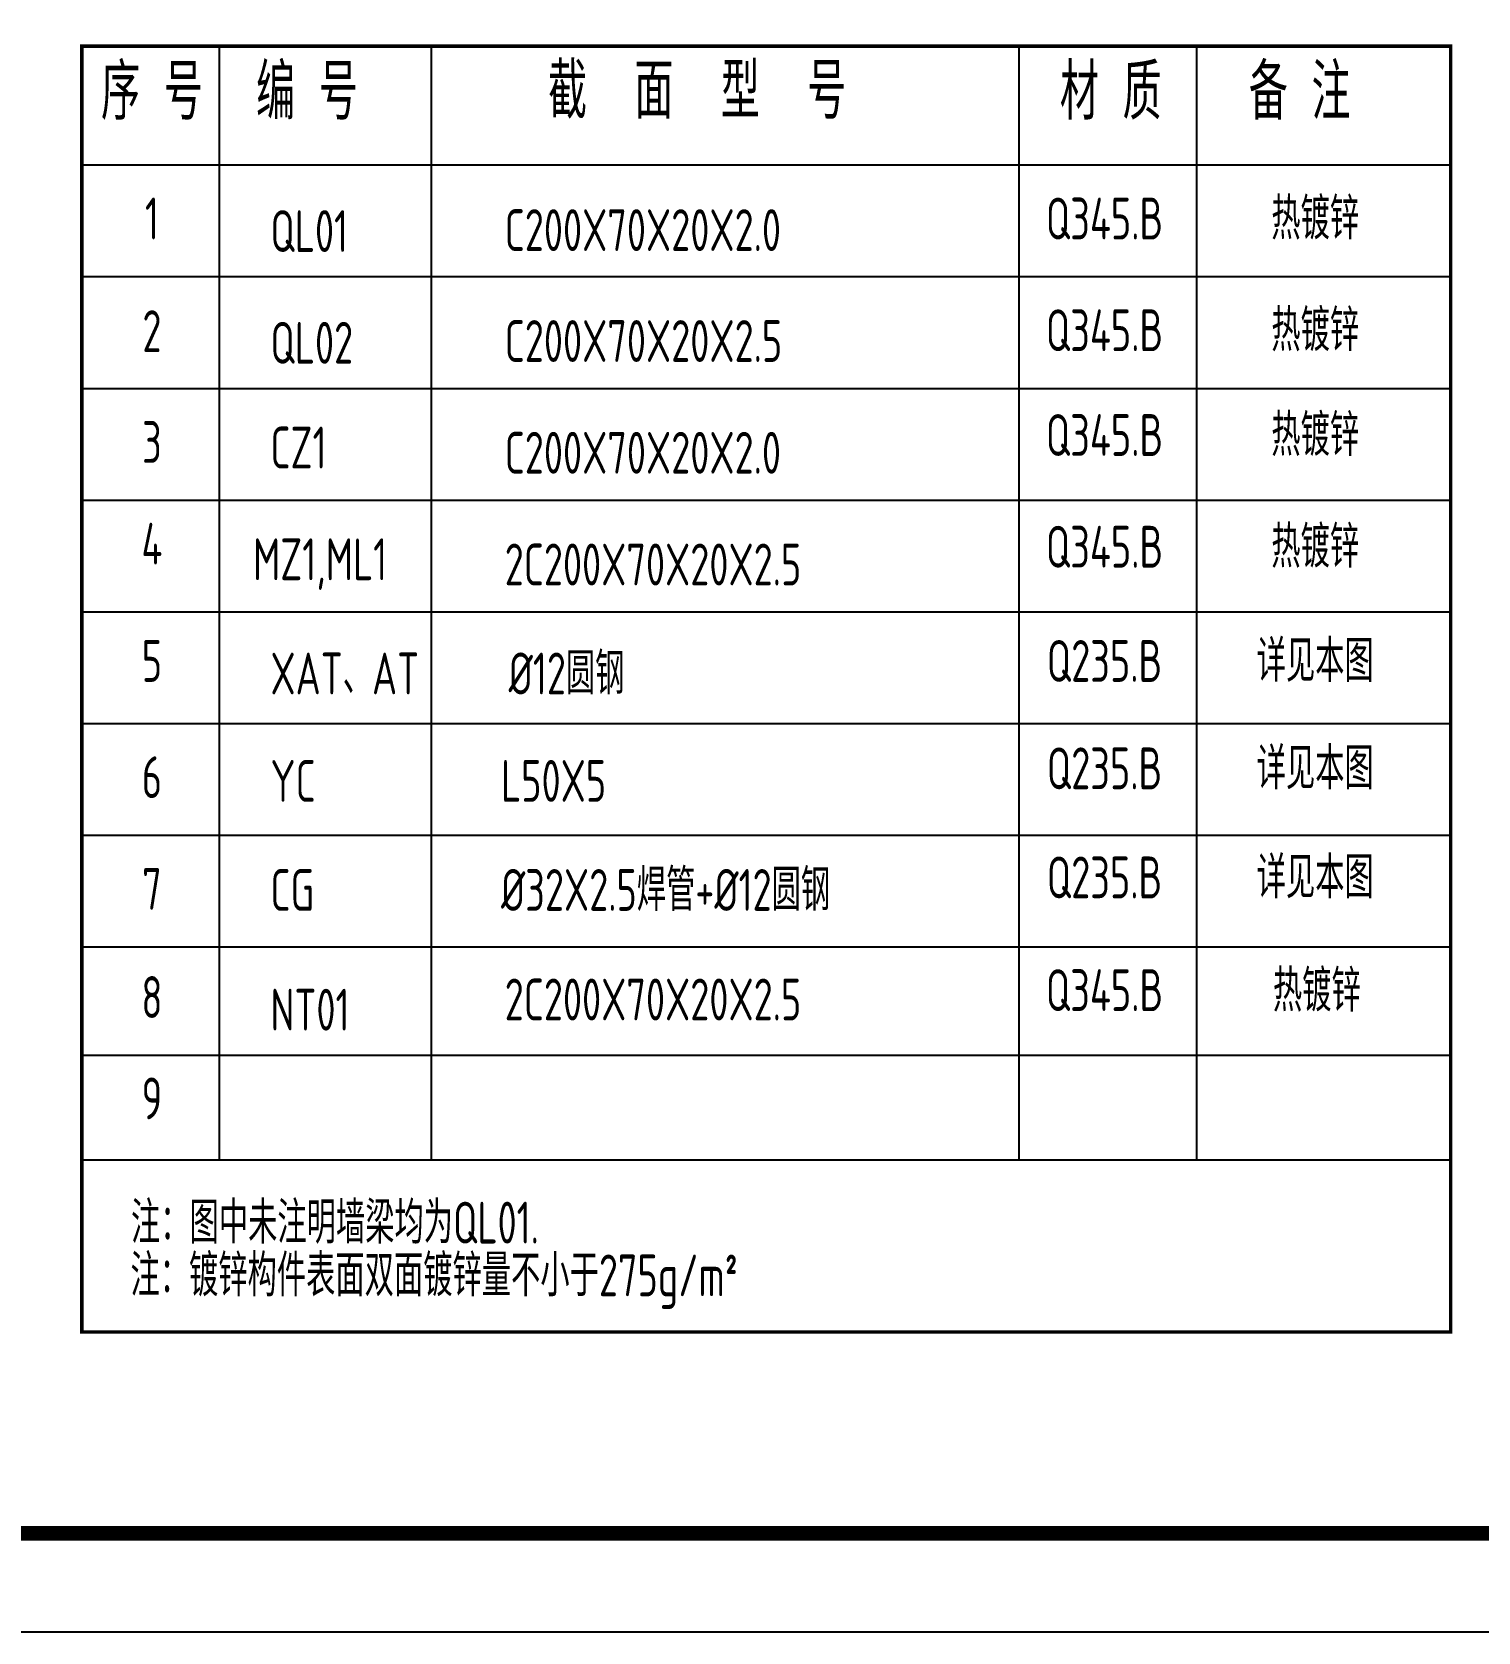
# Model space of a CAD drawing. Extents: x 180850 to 1400258, y 48356 to 327067.
# Drawn here: x 1153183 to 1173927, y 136382 to 159336 of the extents above; entities that cross this region are included whole.
import ezdxf
from ezdxf.enums import TextEntityAlignment as Align

# ---------------------------------------------------------------- set-up
doc = ezdxf.new("R2010")
doc.units = 0
doc.header["$LTSCALE"] = 1000
for name, color, linetype in [('AXIS', 3, 'Continuous'), ('PUB_TEXT', 7, 'Continuous'), ('PUB_TITLE', 4, 'Continuous'), ('TEXT', 7, 'Continuous')]:
    doc.layers.add(name, color=color, linetype=linetype)
doc.styles.add('TSSD_Dimension', font='Tssdeng.shx', dxfattribs={"width": 0.8, "bigfont": 'hztxt.shx'})
doc.styles.add('TSSD_Norm', font='tssdeng.shx', dxfattribs={"bigfont": 'hztxt.shx'})

msp = doc.modelspace()

# ---------------------------------------------------------------- linework, layer by layer
at = {"layer": 'AXIS'}
for p, q in [((1155865.89, 159131.92), (1155865.89, 143153.73)), ((1158908.82, 159131.92), (1158908.82, 143153.73)), ((1167340.48, 159131.92), (1167340.48, 143153.73)), ((1169890.01, 159131.92), (1169890.01, 143153.73)), ((1153896.82, 157429.1), (1173534.78, 157429.1)), ((1153896.82, 157429.1), (1173534.78, 157429.1)), ((1153896.82, 155826.28), (1173534.78, 155826.28)), ((1153896.82, 155826.28), (1173534.78, 155826.28)), ((1153896.82, 154223.46), (1173534.78, 154223.46)), ((1153896.82, 154223.46), (1173534.78, 154223.46)), ((1153896.82, 152620.64), (1173534.78, 152620.64)), ((1153896.82, 152620.64), (1173534.78, 152620.64)), ((1153896.82, 151017.82), (1173534.78, 151017.82)), ((1153896.82, 149415), (1173534.78, 149415)), ((1153896.82, 147812.18), (1173534.78, 147812.18)), ((1153896.82, 146209.37), (1173534.78, 146209.37)), ((1153896.82, 144656.55), (1173534.78, 144656.55)), ((1153896.82, 144656.55), (1173534.78, 144656.55)), ((1153896.82, 143153.73), (1173534.78, 143153.73)), ((1153896.82, 143153.73), (1173534.78, 143153.73))]:
    msp.add_line(p, q, dxfattribs=at)
at = {"layer": 'AXIS', "const_width": 50}
msp.add_lwpolyline([(1153896.82, 140685.72), (1173534.78, 140685.72), (1173534.78, 159131.92), (1153896.82, 159131.92)], close=True, dxfattribs=at)
at = {"layer": 'PUB_TITLE'}
msp.add_lwpolyline([(1041333.16, 220381.89), (1189933.16, 220381.89), (1189933.16, 136381.97), (1041333.16, 136381.97)], close=True, dxfattribs=at)
at = {"layer": 'PUB_TITLE', "const_width": 212.12}
msp.add_lwpolyline([(1044868.51, 137796.11), (1044868.51, 218967.75), (1188519.02, 218967.75), (1188519.02, 137796.11)], close=True, dxfattribs=at)

# ---------------------------------------------------------------- texts
at = {"layer": 'PUB_TEXT', "style": 'TSSD_Dimension', "width": 0.7}
for s, p in [('%%C32X2.5焊管+%%C12圆钢', (1159912.05, 146727.47)), ('注：图中未注明墙梁均为QL01.', (1154602.93, 141955.34)), ('注：镀锌构件表面双面镀锌量不小于275g/m%%1402%%141', (1154595.09, 141197.92))]:
    msp.add_text(s, height=600, dxfattribs=at).set_placement(p)
at = {"layer": 'TEXT', "style": 'TSSD_Norm', "width": 0.7}
for s, height, p in [('序 号', 799.998, (1154903.36, 157837.81)), ('编 号', 799.998, (1157127.53, 157837.81)), ('截  面  型  号', 799.998, (1162724.94, 157850.33)), ('材 质', 799.998, (1168658.94, 157837.81)), ('备 注', 799.998, (1171369.04, 157837.81)), ('热镀锌', 599.999, (1171591.85, 156179.94)), ('1', 600, (1154903.36, 156179.94)), ('Q345.B', 599.999, (1168569.7, 156179.94)), ('热镀锌', 599.999, (1171591.85, 154577.12)), ('2', 600, (1154903.36, 154563.54)), ('Q345.B', 599.999, (1168569.7, 154577.12)), ('Q345.B', 599.999, (1168569.7, 153074.3)), ('热镀锌', 599.999, (1171591.85, 153074.3)), ('3', 600, (1154903.36, 152974.07)), ('4', 600, (1154903.36, 151515.27)), ('Q345.B', 599.999, (1168569.7, 151471.48)), ('热镀锌', 599.999, (1171591.85, 151471.48)), ('5', 600, (1154903.36, 149833.11)), ('Q235.B', 599.999, (1168569.7, 149833.11)), ('详见本图', 599.999, (1171591.85, 149833.11)), ('Q235.B', 599.999, (1168569.7, 148292.05)), ('详见本图', 599.999, (1171591.85, 148292.05)), ('6', 600, (1154903.36, 148165.85)), ('Q235.B', 599.999, (1168569.7, 146727.47)), ('详见本图', 599.999, (1171591.85, 146727.47)), ('7', 600, (1154903.36, 146563.03)), ('8', 600, (1154903.36, 145010.21)), ('Q345.B', 599.999, (1168569.7, 145110.21)), ('热镀锌', 599.999, (1171615.1, 145102.94)), ('9', 600, (1154903.36, 143557.39))]:
    msp.add_text(s, height=height, dxfattribs=at).set_placement(p, align=Align.BOTTOM_CENTER)
for s, height, p in [('QL01', 599.999, (1156603.23, 156179.94)), ('C200X70X20X2.0', 599.9985, (1159964.32, 156193.75)), ('QL02', 599.999, (1156603.23, 154577.12)), ('C200X70X20X2.5', 599.9985, (1159964.32, 154602.48)), ('CZ1', 599.999, (1156603.23, 153074.3)), ('C200X70X20X2.0', 599.9985, (1159964.32, 152999.67)), ('MZ1,ML1', 599.999, (1156353.11, 151471.48)), ('2C200X70X20X2.5', 599.9985, (1159964.32, 151396.85)), ('XAT、AT', 599.999, (1156603.23, 149833.11)), ('%%C12圆钢', 599.999, (1160021.28, 149833.11)), ('YC', 599.999, (1156603.23, 148292.05)), ('L50X5', 599.999, (1159912.05, 148292.05)), ('CG', 599.999, (1156603.23, 146727.47)), ('2C200X70X20X2.5', 599.9985, (1159964.32, 145156.21)), ('NT01', 599.999, (1156603.23, 145009.64))]:
    msp.add_text(s, height=height, dxfattribs=at).set_placement(p)

doc.saveas('drawing.dxf')
